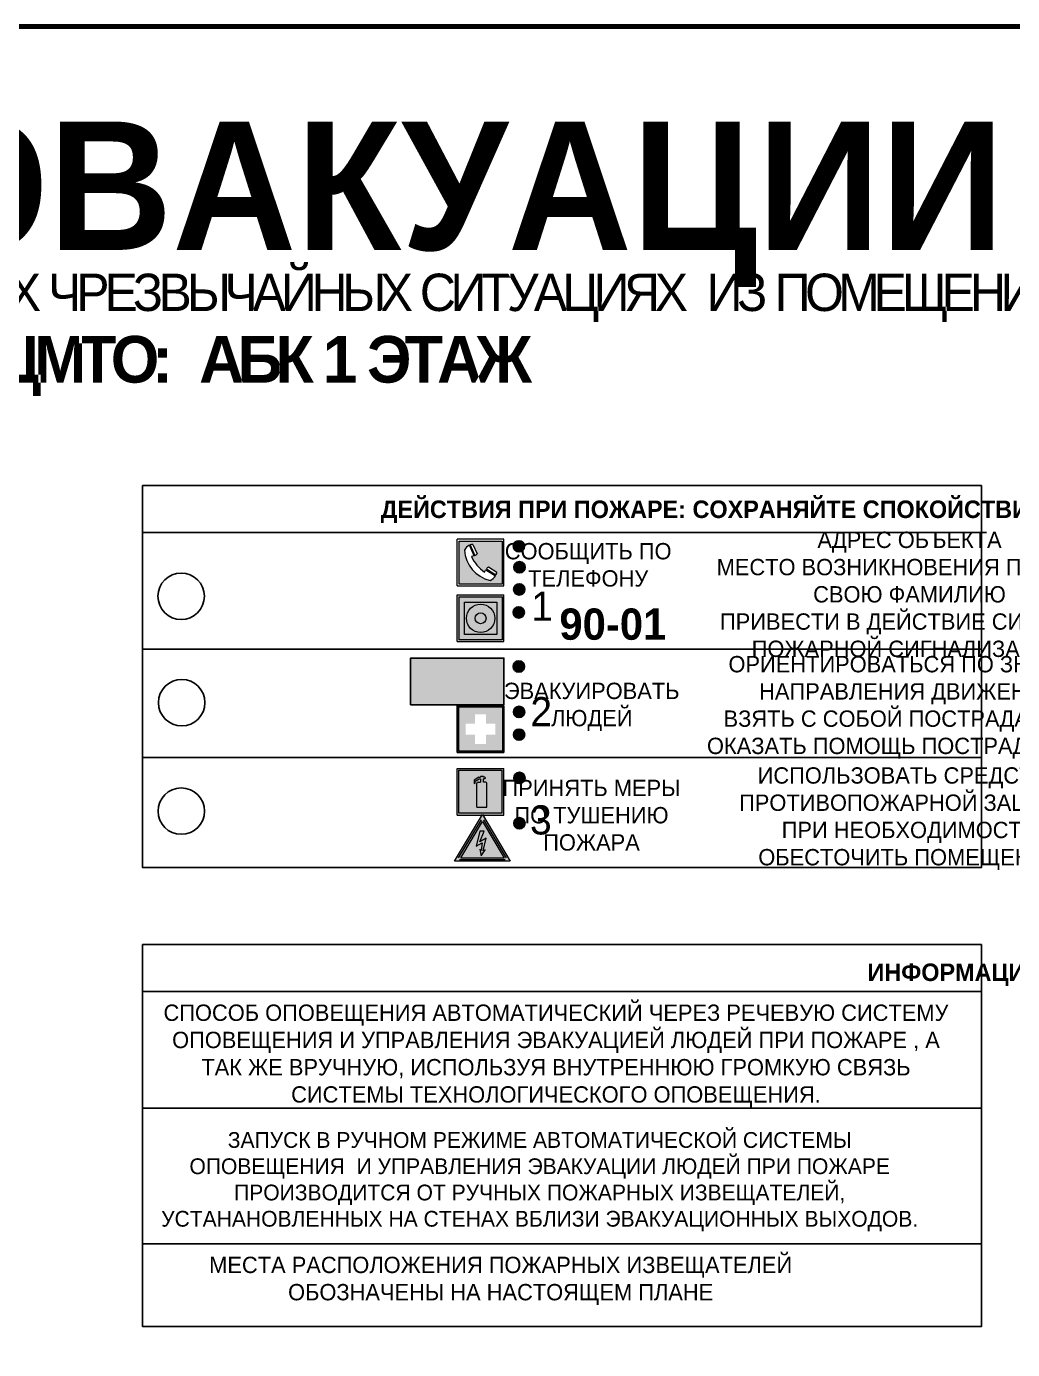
# Model space of a CAD drawing. Header units: millimetres. Extents: x 13810 to 67229, y 12374 to 21950.
# Drawn here: x 39970.8 to 40139.8, y 18860.3 to 19087 of the extents above; entities that cross this region are included whole.
import ezdxf

# ---------------------------------------------------------------- set-up
doc = ezdxf.new("R2010")
doc.units = ezdxf.units.MM
doc.styles.add('обычный', font='arial.ttf')

# ---------------------------------------------------------------- blocks, each defined once
blk = doc.blocks.new('A$C3E6D3DDE')
at = {"lineweight": 5}
h = blk.add_hatch(color=40, dxfattribs=at)
h.paths.add_polyline_path([(24.1, 1.45), (16.46, -11.35), (31.74, -11.35)])
h.paths.add_polyline_path([(24.09, -0.46), (30.03, -10.41), (18.14, -10.41)], flags=16)
h.paths.add_polyline_path([(24.54, -3.08), (23.41, -6.02), (25.13, -5.01), (24.33, -8.5), (24.82, -8.27), (23.79, -9.86), (23.4, -8.04), (23.8, -8.43), (24.04, -6.29), (22.39, -7.25), (23.44, -3.08)], flags=0)
h = blk.add_hatch(color=256, dxfattribs=at)
h.paths.add_polyline_path([(24.37, 0.03, 0.567511), (23.82, 0.03), (17.59, -10.4, 0.582454), (17.86, -10.88), (30.32, -10.88, 0.582149), (30.6, -10.4)])
h.paths.add_polyline_path([(24.09, -0.46), (18.14, -10.41), (30.03, -10.41)], flags=16)
h.paths.add_polyline_path([(24.54, -3.08), (23.41, -6.02), (25.13, -5.01), (24.33, -8.5), (24.82, -8.27), (23.79, -9.86), (23.4, -8.04), (23.8, -8.43), (24.04, -6.29), (22.39, -7.25), (23.44, -3.08)], flags=0)
h = blk.add_hatch(color=40, dxfattribs=at)
h.paths.add_polyline_path([(24.09, -0.46), (18.14, -10.41), (30.03, -10.41)])
h.paths.add_polyline_path([(24.82, -8.27), (23.79, -9.86), (23.4, -8.04), (23.8, -8.43), (24.04, -6.29), (22.39, -7.25), (23.44, -3.08), (24.54, -3.08), (23.41, -6.02), (25.13, -5.01), (24.33, -8.5)], flags=16)
at = {"color": 40, "lineweight": 5}
for p, q in [((16.46, -11.35), (24.1, 1.45)), ((24.1, 1.45), (31.74, -11.35))]:
    blk.add_line(p, q, dxfattribs=at)
at = {"lineweight": 5}
for p, q in [((17.59, -10.4), (23.82, 0.03)), ((24.37, 0.03), (30.6, -10.4)), ((18.14, -10.41), (24.09, -0.46)), ((23.44, -3.08), (22.39, -7.25)), ((23.41, -6.02), (24.54, -3.08)), ((24.54, -3.08), (23.44, -3.08)), ((24.09, -0.46), (30.03, -10.41)), ((22.39, -7.25), (24.04, -6.29)), ((25.13, -5.01), (23.41, -6.02)), ((24.04, -6.29), (23.8, -8.43)), ((24.33, -8.5), (25.13, -5.01)), ((17.86, -10.88), (30.32, -10.88)), ((18.14, -10.41), (30.03, -10.41)), ((23.8, -8.43), (23.4, -8.04)), ((23.4, -8.04), (23.79, -9.86)), ((23.79, -9.86), (24.82, -8.27)), ((24.82, -8.27), (24.33, -8.5))]:
    blk.add_line(p, q, dxfattribs=at)
at = {"color": 50, "lineweight": 5}
blk.add_line((31.74, -11.35), (16.46, -11.35), dxfattribs=at)
blk = doc.blocks.new('A$C456E1F9C')
at = {"lineweight": 5}
h = blk.add_hatch(color=242, dxfattribs=at)
h.paths.add_polyline_path([(0.51, -1.47), (0.51, -13.26), (12.29, -13.26), (12.29, -1.47)])
h.paths.add_polyline_path([(5.42, -4.95, -0.254479), (4.78, -5.4), (3.52, -2.53, -0.209735), (4.23, -2.4)], flags=16)
h.paths.add_polyline_path([(8.53, -8.6), (10.87, -10.17), (10.54, -10.76), (8.03, -9.13, -0.192251)], flags=16)
h.paths.add_polyline_path([(4.61, -5.49, 0.005518), (3.87, -5.72, 0.128647), (7.49, -10.01, 0.00809), (7.83, -9.33), (10.47, -10.97, -0.16736), (8.99, -12.25, -0.327862), (1.95, -3.95, -0.166952), (3.36, -2.62)], flags=16)
at = {"color": 242, "lineweight": 5}
for p, q in [((0, -13.77), (0, -0.97)), ((12.8, -0.97), (0, -0.97)), ((4.61, -5.49), (3.36, -2.62)), ((3.52, -2.53), (4.78, -5.4)), ((4.23, -2.4), (5.42, -4.95)), ((12.8, -13.77), (12.8, -0.97)), ((7.83, -9.33), (10.47, -10.97)), ((8.03, -9.13), (10.54, -10.76)), ((10.81, -10.12), (8.53, -8.6)), ((10.54, -10.76), (10.8, -10.3)), ((10.8, -10.3), (10.81, -10.12)), ((0, -13.77), (12.8, -13.77))]:
    blk.add_line(p, q, dxfattribs=at)
blk.add_lwpolyline([(0.51, -1.47), (12.29, -1.47), (12.29, -13.26), (0.51, -13.26)], close=True, dxfattribs=at)
for centre, radius, start, end in [((4.59, -5.34), 2.99, 114.2845, 152.1974), ((4.02, -3.27), 0.891, 76.3284, 123.7092), ((11.12, -3.31), 9.19, 183.9915, 256.6009), ((14.98, -39.1), 35.17, 107.1487, 108.4135), ((13.86, -0.94), 11.08, 205.5536, 234.8762), ((4.68, -4.59), 0.824, 276.9621, 334.0723), ((-13.31, 0.8), 23.44, 332.5487, 334.4027), ((8.94, -9.5), 0.989, 114.4092, 157.9388), ((7.87, -9.46), 3, 291.9291, 329.9329)]:
    blk.add_arc(centre, radius, start, end, dxfattribs=at)
blk = doc.blocks.new('A$C54414219')
at = {"true_color": 0xffffff}
h = blk.add_hatch(color=7, dxfattribs=at)
h.paths.add_polyline_path([(2.39, -9.45), (2.39, -18.3), (11.23, -18.3), (11.23, -9.45)], flags=0)
h.paths.add_polyline_path([(10.71, -13.87, -1), (2.92, -13.87, -1)], flags=0)
h.paths.add_polyline_path([(8.3, -13.87, -1), (5.33, -13.87, -1)], flags=0)
h.paths.add_polyline_path([(0.41, -7.47), (0.41, -20.27), (13.21, -20.27), (13.21, -7.47)])
h.paths.add_polyline_path([(0.92, -19.77), (12.71, -19.77), (12.71, -7.98), (0.92, -7.98)], flags=16)
h.paths.add_polyline_path([(11.23, -9.45), (11.23, -18.3), (2.39, -18.3), (2.39, -9.45)], flags=0)
at = {"lineweight": 5}
h = blk.add_hatch(color=242, dxfattribs=at)
h.paths.add_polyline_path([(12.71, -7.98), (0.92, -7.98), (0.92, -19.77), (12.71, -19.77)])
h.paths.add_polyline_path([(11.23, -18.3), (2.39, -18.3), (2.39, -9.45), (11.23, -9.45)], flags=16)
h.paths.add_polyline_path([(10.71, -13.87, -1), (2.92, -13.87, -1)], flags=0)
h.paths.add_polyline_path([(8.3, -13.87, -1), (5.33, -13.87, -1)], flags=0)
at = {"true_color": 0xffffff}
h = blk.add_hatch(color=7, dxfattribs=at)
h.paths.add_polyline_path([(2.39, -9.45), (2.39, -18.3), (11.23, -18.3), (11.23, -9.45)])
h.paths.add_polyline_path([(10.71, -13.87, -1), (2.92, -13.87, -1)], flags=16)
h.paths.add_polyline_path([(8.3, -13.87, -1), (5.33, -13.87, -1)], flags=0)
at = {"lineweight": 5}
h = blk.add_hatch(color=242, dxfattribs=at)
h.paths.add_polyline_path([(2.92, -13.87, 1), (10.71, -13.87, 1)])
h.paths.add_polyline_path([(8.3, -13.87, -1), (5.33, -13.87, -1)], flags=16)
at = {"color": 242, "lineweight": 5}
for p, q in [((0.41, -20.27), (0.41, -7.47)), ((0.41, -7.47), (13.21, -7.47)), ((0.41, -7.47), (13.21, -7.47)), ((13.21, -20.27), (13.21, -7.47)), ((0.41, -20.27), (13.21, -20.27))]:
    blk.add_line(p, q, dxfattribs=at)
for points in [[(0.92, -7.98), (12.71, -7.98), (12.71, -19.77), (0.92, -19.77)], [(2.39, -9.45), (11.23, -9.45), (11.23, -18.3), (2.39, -18.3)]]:
    blk.add_lwpolyline(points, close=True, dxfattribs=at)
for radius in [3.89, 1.49]:
    blk.add_circle((6.81, -13.87), radius, dxfattribs=at)
blk = doc.blocks.new('A$C32E8229D')
at = {"true_color": 0xffffff}
blk.add_hatch(color=7, dxfattribs=at).paths.add_polyline_path([(0, 0), (0, -8), (16, -8), (16, 0)])
h = blk.add_hatch(color=126)
h.paths.add_polyline_path([(0.2, -0.2), (15.8, -0.2), (15.8, -7.8), (0.2, -7.8)])
h.paths.add_polyline_path([(13.49, -2.05), (12.08, -2.05), (11.37, -2.63, 0.162397), (11.29, -2.84), (11.29, -3.63), (10.35, -3.63), (10.35, -4.05), (11.68, -4.05), (11.68, -3.48), (12.26, -4.28), (11.29, -5.1), (11.29, -6.78), (11.85, -6.78), (11.85, -5.44), (12.8, -4.64), (12.8, -5.94), (14.46, -5.94), (14.46, -5.39), (13.45, -5.39), (13.45, -3.97), (12.46, -2.59), (13.15, -2.59), (13.69, -3.34), (14.18, -3)], flags=16)
h.paths.add_polyline_path([(10.74, -1.82, 1), (11.8, -1.82, 1)], flags=16)
h.paths.add_polyline_path([(9.39, -3.59), (5.99, -3.59), (6.56, -3.03), (5.91, -3.03), (5.1, -3.83), (5.91, -4.64), (6.56, -4.64), (5.99, -4.09), (9.39, -4.09)], flags=16)
h.paths.add_polyline_path([(4.29, -1.08), (1.72, -1.08), (1.72, -6.6), (4.29, -6.6)], flags=16)
at = {"color": 126}
blk.add_lwpolyline([(16, -8), (0, -8), (0, 0), (16, 0)], close=True, dxfattribs=at)
blk = doc.blocks.new('A$C18900ED3')
h = blk.add_hatch(color=126)
h.paths.add_polyline_path([(-0.18, -0.18), (-7.02, -0.18), (-7.02, -7.02), (-0.18, -7.02)])
h.paths.add_polyline_path([(-5.89, -4.46), (-5.89, -2.77), (-4.46, -2.77), (-4.46, -1.31), (-2.77, -1.31), (-2.77, -2.77), (-1.33, -2.77), (-1.33, -4.46), (-2.77, -4.46), (-2.77, -5.89), (-4.46, -5.89), (-4.46, -4.46)], flags=16)
at = {"color": 126}
for p, q in [((-7.2, 0), (-7.2, -7.2)), ((0, 0), (-7.2, 0)), ((0, -7.2), (0, 0)), ((-7.02, -7.02), (-7.02, -0.18)), ((-7.02, -0.18), (-0.18, -0.18)), ((-0.18, -0.18), (-0.18, -7.02)), ((-7.2, -7.2), (0, -7.2)), ((-0.18, -7.02), (-7.02, -7.02))]:
    blk.add_line(p, q, dxfattribs=at)
blk = doc.blocks.new('A$C3AD82952')
at = {"true_color": 0xf5f5ff}
h = blk.add_hatch(color=7, dxfattribs=at)
h.dxf.hatch_style = 1
h.paths.add_polyline_path([(8.21, 8.73, 0.414214), (7.89, 9.05), (7.22, 9.05), (7.22, 9.92), (7.59, 9.92, 1), (7.57, 10.36), (7.22, 10.36), (7.22, 10.6), (6.43, 10.6), (6.43, 10.36), (6.01, 10.36), (4.74, 9.59), (4.74, 8.69), (4.98, 8.73), (4.98, 9.26), (6.12, 9.91), (6.43, 9.91), (6.43, 9.05), (5.76, 9.05, 0.414214), (5.44, 8.73), (5.44, 2.2), (8.21, 2.2)], flags=0)
h.paths.add_polyline_path([(12.8, 12.8), (0, 12.8), (0, 0), (12.8, 0)])
h.paths.add_polyline_path([(0.51, 12.29), (12.29, 12.29), (12.29, 0.51), (0.51, 0.51)], flags=16)
h.paths.add_polyline_path([(4.74, 9.59), (6.01, 10.36), (6.43, 10.36), (6.43, 10.6), (7.22, 10.6), (7.22, 10.36), (7.59, 10.36, -0.94586), (7.59, 9.92), (7.22, 9.92), (7.22, 9.05), (7.89, 9.05, -0.414214), (8.21, 8.73), (8.21, 2.2), (5.44, 2.2), (5.44, 8.73, -0.414214), (5.76, 9.05), (6.43, 9.05), (6.43, 9.91), (6.12, 9.91), (4.98, 9.26), (4.98, 8.73), (4.74, 8.69)], flags=0)
h = blk.add_hatch(color=242)
h.dxf.hatch_style = 1
h.paths.add_polyline_path([(12.29, 12.29), (0.51, 12.29), (0.51, 0.51), (12.29, 0.51)])
h.paths.add_polyline_path([(4.74, 8.69), (4.74, 9.59), (6.01, 10.36), (6.43, 10.36), (6.43, 10.6), (7.22, 10.6), (7.22, 10.36), (7.59, 10.36, -0.94586), (7.59, 9.92), (7.22, 9.92), (7.22, 9.05), (7.89, 9.05, -0.414214), (8.21, 8.73), (8.21, 2.2), (5.44, 2.2), (5.44, 8.73, -0.414214), (5.76, 9.05), (6.43, 9.05), (6.43, 9.91), (6.12, 9.91), (4.98, 9.26), (4.98, 8.73)], flags=16)
h = blk.add_hatch(color=7, dxfattribs=at)
h.dxf.hatch_style = 1
h.paths.add_polyline_path([(8.21, 8.73, 0.414214), (7.89, 9.05), (7.22, 9.05), (7.22, 9.92), (7.59, 9.92, 1), (7.57, 10.36), (7.22, 10.36), (7.22, 10.6), (6.43, 10.6), (6.43, 10.36), (6.01, 10.36), (4.74, 9.59), (4.74, 8.69), (4.98, 8.73), (4.98, 9.26), (6.12, 9.91), (6.43, 9.91), (6.43, 9.05), (5.76, 9.05, 0.414214), (5.44, 8.73), (5.44, 2.2), (8.21, 2.2)])
at = {"color": 242, "lineweight": 5}
for p, q in [((0, 0), (0, 12.8)), ((0, 12.8), (12.8, 12.8)), ((12.8, 0), (12.8, 12.8)), ((6.01, 10.36), (4.74, 9.59)), ((4.74, 9.59), (4.74, 8.69)), ((4.74, 8.69), (4.98, 8.73)), ((4.98, 9.26), (6.12, 9.91)), ((4.98, 8.73), (4.98, 9.26)), ((5.44, 2.2), (5.44, 8.73)), ((5.76, 9.05), (6.43, 9.05)), ((6.01, 10.36), (6.43, 10.36)), ((6.12, 9.91), (6.43, 9.91)), ((7.22, 10.6), (6.43, 10.6)), ((6.43, 10.6), (6.43, 10.36)), ((6.43, 9.91), (6.43, 9.05)), ((7.22, 10.36), (7.22, 10.6)), ((7.59, 10.36), (7.22, 10.36)), ((7.22, 9.05), (7.22, 9.92)), ((7.59, 9.92), (7.22, 9.92)), ((7.89, 9.05), (7.22, 9.05)), ((8.21, 2.2), (8.21, 8.73)), ((0, 0), (12.8, 0)), ((5.44, 2.2), (8.21, 2.2))]:
    blk.add_line(p, q, dxfattribs=at)
blk.add_lwpolyline([(0.51, 12.29), (12.29, 12.29), (12.29, 0.51), (0.51, 0.51)], close=True, dxfattribs=at)
for centre, radius, start, end in [((5.76, 8.73), 0.32, 90, 180), ((7.58, 10.14), 0.223, 273.1875, 86.8125), ((7.89, 8.73), 0.32, 0, 90)]:
    blk.add_arc(centre, radius, start, end, dxfattribs=at)

msp = doc.modelspace()

# ---------------------------------------------------------------- hatches: boundary and pattern name
at = {"lineweight": 0}
h = msp.add_hatch(color=256, dxfattribs=at)
h.dxf.hatch_style = 1
h.paths.add_polyline_path([(40056.15, 18997.92, 1), (40054.22, 18997.92, 1)])
h = msp.add_hatch(color=256, dxfattribs=at)
h.dxf.hatch_style = 1
h.paths.add_polyline_path([(40056.26, 18994.34, 1), (40054.33, 18994.34, 1)])
h = msp.add_hatch(color=256, dxfattribs=at)
h.dxf.hatch_style = 1
h.paths.add_polyline_path([(40056.22, 18990.53, 1), (40054.29, 18990.53, 1)])
h = msp.add_hatch(color=256, dxfattribs=at)
h.dxf.hatch_style = 1
h.paths.add_polyline_path([(40056.14, 18986.6, 1), (40054.2, 18986.6, 1)])
h = msp.add_hatch(color=256, dxfattribs=at)
h.dxf.hatch_style = 1
h.paths.add_polyline_path([(40056.15, 18977.33, 1), (40054.22, 18977.33, 1)])
h = msp.add_hatch(color=256, dxfattribs=at)
h.dxf.hatch_style = 1
h.paths.add_polyline_path([(40056.19, 18969.55, 1), (40054.26, 18969.55, 1)])
h = msp.add_hatch(color=256, dxfattribs=at)
h.dxf.hatch_style = 1
h.paths.add_polyline_path([(40056.18, 18965.65, 1), (40054.25, 18965.65, 1)])
h = msp.add_hatch(color=256, dxfattribs=at)
h.dxf.hatch_style = 1
h.paths.add_polyline_path([(40056.24, 18958.23, 1), (40054.31, 18958.23, 1)])
h = msp.add_hatch(color=256, dxfattribs=at)
h.dxf.hatch_style = 1
h.paths.add_polyline_path([(40056.24, 18950.46, 1), (40054.31, 18950.46, 1)])

# ---------------------------------------------------------------- linework, layer by layer
at = {"color": 2, "lineweight": 100}
for points in [[(39712.67, 19481.99), (40312.67, 19481.99), (40312.67, 19086.99), (39712.67, 19086.99)], [(39712.67, 19086.99), (40312.67, 19086.99), (40312.67, 18691.99), (39712.67, 18691.99)]]:
    msp.add_lwpolyline(points, close=True, dxfattribs=at)
for points in [[(39990.68, 19000.28), (40134.44, 19000.28), (40134.44, 19008.33), (39990.68, 19008.33)], [(39990.68, 19000.28), (40134.44, 19000.28), (40134.44, 18942.88), (39990.68, 18942.88)]]:
    msp.add_lwpolyline(points, close=True)
for points in [[(40049.09, 18980.28), (39990.68, 18980.28), (40134.44, 18980.28)], [(40049.09, 18961.71), (39990.68, 18961.71), (40134.44, 18961.71)]]:
    msp.add_lwpolyline(points)
at = {"color": 0}
msp.add_lwpolyline([(39990.68, 18929.69), (40134.44, 18929.69), (40134.44, 18864.24), (39990.68, 18864.24)], close=True, dxfattribs=at)
for points in [[(39990.68, 18921.64), (40134.44, 18921.64)], [(39990.68, 18901.65), (40134.44, 18901.65)], [(39990.68, 18878.4), (40134.44, 18878.4)]]:
    msp.add_lwpolyline(points, dxfattribs=at)
for centre, radius in [((40055.19, 18997.92), 0.966), ((40055.29, 18994.34), 0.966), ((39997.3, 18989.36), 3.98), ((40055.25, 18990.53), 0.966), ((40055.17, 18986.6), 0.966), ((40055.18, 18977.33), 0.966), ((39997.4, 18971.13), 3.98), ((40055.22, 18969.55), 0.966), ((40055.21, 18965.65), 0.966), ((40055.27, 18958.23), 0.966), ((39997.33, 18952.55), 3.98), ((40055.28, 18950.46), 0.966)]:
    msp.add_circle(centre, radius)

# ---------------------------------------------------------------- block references
for name, p, xscale, yscale, zscale in [('A$C456E1F9C', (40044.63, 18999.74), 0.625, 0.625, 0.625), ('A$C54414219', (40044.37, 18994.25), 0.625, 0.625, 0.625), ('A$C18900ED3', (40052.63, 18970.61), 1.111111111007631, 1.111111111007631, 1.111111111007631), ('A$C3AD82952', (40044.58, 18951.87), 0.625, 0.625, 0.625), ('A$C3E6D3DDE', (40033.87, 18951.06), 0.625, 0.625, 0.625)]:
    msp.add_blockref(name, p, dxfattribs=dict(xscale=xscale, yscale=yscale, zscale=zscale))
at = {"xscale": -1}
msp.add_blockref('A$C32E8229D', (40052.63, 18978.76), dxfattribs=at)

# ---------------------------------------------------------------- texts
at = {"lineweight": 0, "style": 'обычный'}
for s, insert, char_height, width, attachment_point in [('{\\fProxima Nova Rg|b1|i0|c204|p2;ПЛАН ЭВАКУАЦИИ}', (39861.17, 19070.7), 22, 493.8901, 1), ('{\\fProxima Nova Rg|b1|i0|c204|p2;ДЕЙСТВИЯ ПРИ ПОЖАРЕ: СОХРАНЯЙТЕ СПОКОЙСТВИЕ\\H1.6644x; }', (40088.39, 19003.83), 3, 175.1736, 5), ('\\pi-8.4,l8.4,t8.4;{\\fProxima Nova Rg|b0|i0|c204|p2;АДРЕС ОБЪЕКТА\\PМЕСТО ВОЗНИКНОВЕНИЯ ПОЖАРА \\PСВОЮ ФАМИЛИЮ\\PПРИВЕСТИ В ДЕЙСТВИЕ СИСТЕМУ \\PПОЖАРНОЙ СИГНАЛИЗАЦИИ}', (40122.13, 18989.29), 2.8, 126.6484, 5), ('{\\fProxima Nova Rg|b0|i0|c204|p2;СООБЩИТЬ ПО \\PТЕЛЕФОНУ}', (40067.06, 18994.73), 2.8, 126.6484, 5), ('{\\fProxima Nova Rg|b0|i0|c204|p2;1\\H1.1667x; }', (40059.16, 18987.67), 5, 126.6484, 5), ('{\\fProxima Nova Rg|b1|i0|c204|p2;\\H1.0714x;90-01\\fProxima Nova Rg|b0|i0|c204|p2;\\H0.93331x; \\H1.3449x; }', (40071.29, 18984.55), 5, 126.6484, 5), ('\\pi-8.4,l8.4,t8.4;{\\fProxima Nova Rg|b0|i0|c204|p2;ОРИЕНТИРОВАТЬСЯ ПО ЗНАКАМ \\PНАПРАВЛЕНИЯ ДВИЖЕНИЯ\\PВЗЯТЬ С СОБОЙ ПОСТРАДАВШИХ\\PОКАЗАТЬ ПОМОЩЬ ПОСТРАДАВШИМ}', (40121.99, 18970.32), 2.8, 126.6484, 5), ('{\\fProxima Nova Rg|b0|i0|c204|p2;ЭВАКУИРОВАТЬ \\PЛЮДЕЙ}', (40067.67, 18970.41), 2.8, 126.6484, 5), ('{\\fProxima Nova Rg|b0|i0|c204|p2;2\\H1.1967x; }', (40059.01, 18969.58), 5, 126.6484, 5), ('\\pi-8.4,l8.4,t8.4;{\\fProxima Nova Rg|b0|i0|c204|p2;ИСПОЛЬЗОВАТЬ СРЕДСТВА \\PПРОТИВОПОЖАРНОЙ ЗАЩИТЫ \\PПРИ НЕОБХОДИМОСТИ \\PОБЕСТОЧИТЬ ПОМЕЩЕНИЕ}', (40122.15, 18951.25), 2.8, 126.6484, 5), ('{\\fProxima Nova Rg|b0|i0|c204|p2;ПРИНЯТЬ МЕРЫ \\PПО ТУШЕНИЮ \\PПОЖАРА}', (40067.63, 18951.83), 2.8, 126.6484, 5), ('{\\fProxima Nova Rg|b0|i0|c204|p2;3\\H1.1967x; }', (40058.95, 18951.01), 5, 126.6484, 5), ('{\\fProxima Nova Rg|b1|i0|c204|p2;ИНФОРМАЦИЯ:\\H1.1997x; }', (40130.58, 18924.5), 3, 175.1736, 5), ('{\\fProxima Nova Rg|b0|i0|c204|p2;СПОСОБ ОПОВЕЩЕНИЯ АВТОМАТИЧЕСКИЙ ЧЕРЕЗ РЕЧЕВУЮ СИСТЕМУ ОПОВЕЩЕНИЯ И УПРАВЛЕНИЯ ЭВАКУАЦИЕЙ ЛЮДЕЙ ПРИ ПОЖАРЕ , А ТАК ЖЕ ВРУЧНУЮ, ИСПОЛЬЗУЯ ВНУТРЕННЮЮ ГРОМКУЮ СВЯЗЬ СИСТЕМЫ ТЕХНОЛОГИЧЕСКОГО ОПОВЕЩЕНИЯ.}', (40061.54, 18910.6), 2.8, 137.0334, 5), ('{\\fProxima Nova Rg|b0|i0|c204|p2;\\P\\pt8.1;ЗАПУСК В РУЧНОМ РЕЖИМЕ АВТОМАТИЧЕСКОЙ СИСТЕМЫ ОПОВЕЩЕНИЯ  И УПРАВЛЕНИЯ ЭВАКУАЦИИ ЛЮДЕЙ ПРИ ПОЖАРЕ ПРОИЗВОДИТСЯ ОТ РУЧНЫХ ПОЖАРНЫХ ИЗВЕЩАТЕЛЕЙ, УСТАНАНОВЛЕННЫХ НА СТЕНАХ ВБЛИЗИ ЭВАКУАЦИОННЫХ ВЫХОДОВ. }', (40058.75, 18891.31), 2.7, 131.4512, 5), ('\\pt8.4;{\\fProxima Nova Rg|b0|i0|c204|p2;\\PМЕСТА РАСПОЛОЖЕНИЯ ПОЖАРНЫХ ИЗВЕЩАТЕЛЕЙ ОБОЗНАЧЕНЫ НА НАСТОЯЩЕМ ПЛАНЕ}', (40052.06, 18874.39), 2.8, 118.5618, 5)]:
    msp.add_mtext(s, dxfattribs=dict(at, insert=insert, char_height=char_height, width=width, attachment_point=attachment_point))
at = {"color": 0, "lineweight": 0, "insert": (40010.72, 19044.81), "char_height": 8, "width": 449.2158, "attachment_point": 5, "style": 'обычный'}
msp.add_mtext('{\\fArial Black|b1|i0|c204|p34;\\H2x;\\T0.85;  \\fArial Narrow|b0|i0|c204|p34;\\H0.8x;\\W0.9;\\P\\fProxima Nova Rg|b0|i0|c204|p2;\\H0.5x;\\W1;\\C256;ПРИ ПОЖАРЕ  ИЛИ ДРУГИХ ЧРЕЗВЫЧАЙНЫХ СИТУАЦИЯХ  ИЗ ПОМЕЩЕНИЙ \\fProxima Nova Rg|b1|i0|c204|p2;\\H1.25x;\\PЦМТО:  АБК 1 ЭТАЖ }', dxfattribs=at)

doc.saveas('drawing.dxf')
